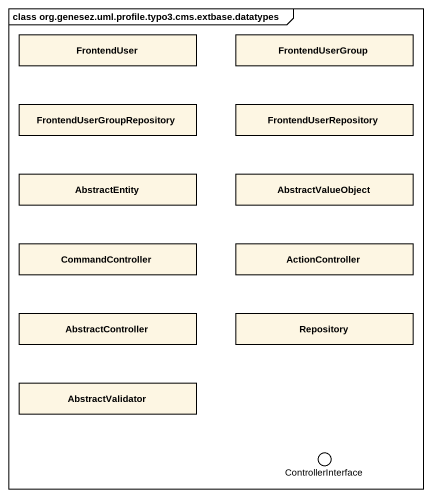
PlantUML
@startuml
mainframe class org.genesez.uml.profile.typo3.cms.extbase.datatypes
allowmixing
hide circle
hide empty members
class FrontendUser
class FrontendUserGroup
class FrontendUserGroupRepository
class FrontendUserRepository
class AbstractEntity
class AbstractValueObject
class CommandController
class ActionController
class AbstractController
class Repository
class AbstractValidator
() ControllerInterface
@enduml
